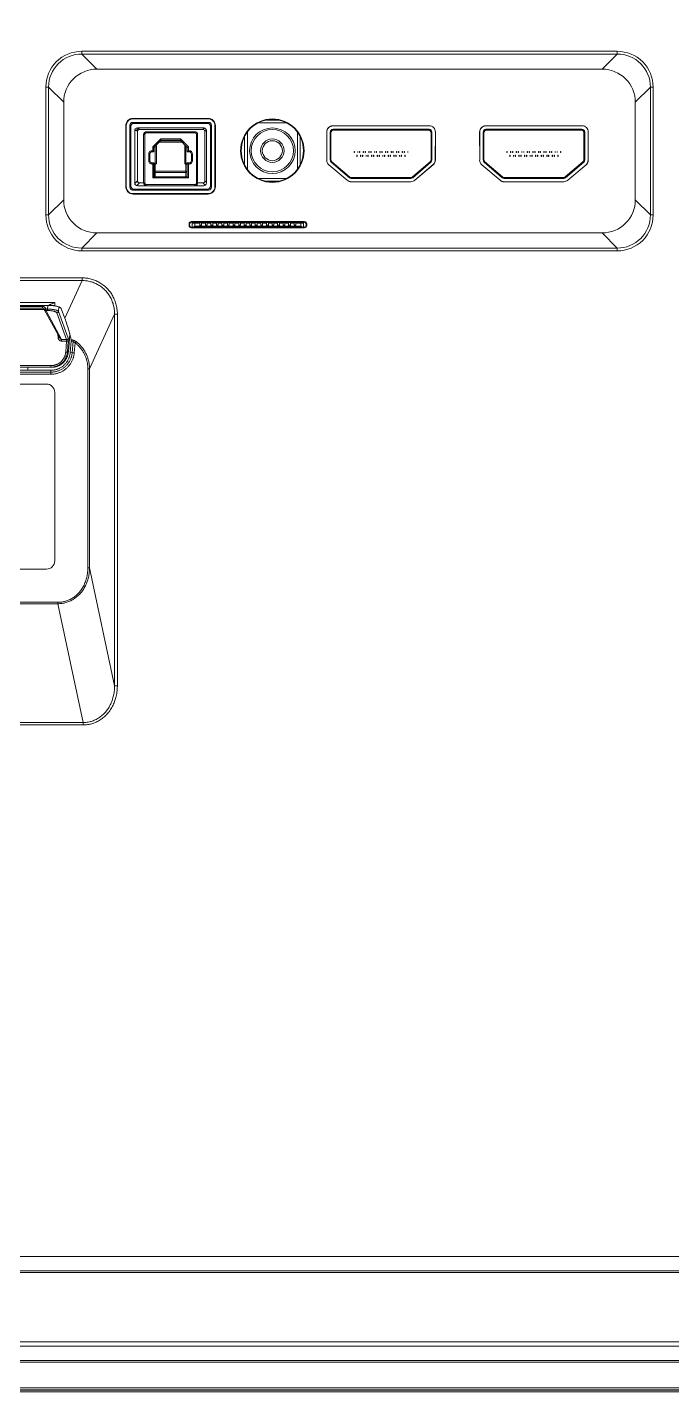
# Model space of a CAD drawing. Header units: millimetres. Extents: x -71336 to -35435, y -26189 to 22712.
# Drawn here: x -68522.2 to -68406.3, y -17574.6 to -17329.2 of the extents above; entities that cross this region are included whole.
import ezdxf

# ---------------------------------------------------------------- set-up
doc = ezdxf.new("R2010")
doc.units = ezdxf.units.MM
doc.layers.add('SC - Equipment', color=7, linetype='Continuous', lineweight=13)

# ---------------------------------------------------------------- blocks, each defined once
blk = doc.blocks.new('SONY FW-49XE8001 - BACK')
at = {"layer": 'SC - Equipment', "color": 251, "true_color": 0x636466, "transparency": 33554495}
for points in [[(347.06, 233.37), (344.34, 236.1), (343.85, 236.1), (343.85, 213.1), (344.34, 213.1), (344.34, 236.1, -0.417005), (350.3, 242.05), (353.02, 239.33)], [(443.92, 239.33), (446.64, 242.05), (350.3, 242.05), (350.3, 242.55), (446.64, 242.55), (446.64, 242.05, -0.417023), (452.6, 236.1), (452.6, 213.1, -0.417023), (446.64, 207.15), (446.64, 206.65), (350.3, 206.65), (350.3, 207.15), (446.64, 207.15), (443.92, 209.87)], [(361.82, 218.37), (360.34, 218.37, -0.41413), (359.84, 218.87), (359.84, 228.27, -0.41416), (360.34, 228.77), (372.24, 228.77, -0.414154), (372.74, 228.27), (372.74, 218.87, -0.414124), (372.24, 218.37), (370.77, 218.37)], [(360.19, 228.27), (360.19, 228.28), (360.21, 228.33), (360.22, 228.37), (360.24, 228.42), (360.26, 228.46), (360.28, 228.51), (360.31, 228.55), (360.34, 228.59), (360.37, 228.62), (360.4, 228.65), (360.43, 228.68, -0.14101), (360.75, 228.77)], [(395.47, 229.15), (412.79, 229.12), (395.5, 229.12, 0.414414), (394.37, 228.05), (394.4, 222.99), (394.4, 228.02, -0.414372), (395.47, 229.15)], [(422.97, 229.15), (440.29, 229.12), (423, 229.12, 0.414594), (421.87, 228.05), (421.9, 222.99), (421.9, 228.02, -0.414556), (422.97, 229.15)], [(364.59, 226.57), (364.51, 226.77), (363.09, 225.36), (363.29, 225.27), (363.29, 224.47), (362.94, 224.47, 0.414168), (362.54, 224.07), (362.54, 222.87, 0.414168), (362.94, 222.47), (363.29, 222.47), (363.29, 219.97), (369.29, 219.97), (369.49, 219.77), (363.09, 219.77), (363.09, 222.27), (362.94, 222.27, -0.414273), (362.35, 222.87), (362.35, 224.07, -0.414273), (362.94, 224.67), (363.09, 224.67), (363.09, 225.36)], [(368.08, 226.77), (369.49, 225.36), (369.29, 225.27), (369.29, 224.47), (369.64, 224.47, -0.414161), (370.05, 224.07), (370.05, 222.87, -0.414161), (369.64, 222.47), (369.29, 222.47), (369.24, 219.97), (369.24, 222.27), (369.04, 222.19), (369.04, 219.97)], [(369.49, 225.36), (369.49, 224.67), (369.64, 224.67, -0.414262), (370.24, 224.07), (370.24, 222.87, -0.414262), (369.64, 222.27), (369.49, 222.27), (369.49, 219.77)], [(361.44, 218.87, 0.414275), (361.94, 218.37), (370.64, 218.37, 0.414288), (371.14, 218.87)], [(353.02, 209.87), (350.3, 207.15, -0.41704), (344.34, 213.1), (347.06, 215.82)], [(370.11, 211.82, 0.414346), (369.71, 211.42), (369.71, 211.32, 0.414422), (370.11, 210.92), (390.22, 210.92), (390.22, 211.82)], [(390.28, 210.92, 0.414418), (390.67, 211.32), (390.67, 211.42, 0.414342), (390.28, 211.82), (370.17, 211.82), (370.17, 210.92)], [(180.49, 190.89), (183.28, 195.98), (183.28, 195.99), (183.3, 196.03), (183.31, 196.03, 0.092477), (183.35, 196.14), (183.37, 196.19), (183.42, 196.27), (183.5, 196.33), (183.59, 196.37), (183.66, 196.37), (343.23, 196.37), (343.24, 196.37), (343.29, 196.37), (343.38, 196.34), (343.46, 196.28), (343.51, 196.2), (343.54, 196.14, 0.092477), (343.58, 196.03), (343.59, 196.03), (343.61, 195.99), (343.61, 195.98), (346.4, 190.89)], [(345.45, 197.35), (345.35, 197.31), (345.24, 197.27), (345.13, 197.22), (345.08, 197.2), (344.97, 197.15), (344.92, 197.13), (344.81, 197.09), (344.77, 197.07), (344.66, 197.02), (344.61, 196.99), (344.56, 196.97), (344.53, 196.94), (344.5, 196.93), (344.47, 196.91), (344.46, 196.9), (344.45, 196.89), (344.44, 196.88), (344.44, 196.87), (344.44, 196.87), (344.44, 196.86), (344.44, 196.85), (344.45, 196.85), (344.46, 196.85), (344.47, 196.85), (344.48, 196.84, -0.004674), (344.64, 196.84), (344.69, 196.83), (344.77, 196.83), (344.85, 196.82), (344.88, 196.82), (344.96, 196.82), (345.04, 196.81), (345.12, 196.8), (345.2, 196.79), (345.28, 196.78), (345.36, 196.77), (345.44, 196.76)], [(343.88, 195.84, 0.02366), (343.83, 195.91, -0.174116), (343.64, 195.97, -0.077065), (343.61, 195.98), (343.63, 195.96), (343.65, 195.94), (343.67, 195.92), (343.69, 195.9), (343.72, 195.88), (343.75, 195.86), (343.78, 195.85), (343.79, 195.85), (343.82, 195.84), (343.85, 195.84), (343.88, 195.84), (346.69, 190.7, -0.256641), (346.4, 190.89)], [(347.88, 190.43), (347.88, 190.45), (347.89, 190.5), (347.89, 190.55), (347.89, 190.61), (347.89, 190.66), (347.89, 190.71), (347.9, 190.77), (347.9, 190.77), (347.9, 190.82), (347.89, 190.87), (347.89, 190.9), (347.88, 190.93), (347.88, 190.96), (346.1, 195.77, -0.368666), (345.8, 195.51)], [(347.88, 190.96, -0.3691), (347.58, 190.7), (347.59, 190.68), (347.59, 190.67), (347.6, 190.65), (347.6, 190.62), (347.6, 190.6), (347.6, 190.57), (347.6, 190.55), (347.6, 190.52), (347.59, 190.49), (347.59, 190.47), (347.59, 190.44), (347.59, 190.43), (347.61, 190.43), (347.64, 190.43), (347.67, 190.43), (347.7, 190.43), (347.72, 190.43), (347.75, 190.42), (347.78, 190.42), (347.79, 190.42), (347.82, 190.43), (347.85, 190.43), (347.86, 190.43), (347.87, 190.43), (347.88, 190.43), (347.73, 188.46), (347.9, 188.46)], [(348.41, 190.66, -0.011764), (348.67, 190.62), (348.69, 190.6), (348.71, 190.58), (348.72, 190.55), (348.74, 190.53), (348.75, 190.5), (348.75, 190.47), (348.76, 190.44), (348.76, 190.43), (348.76, 190.4), (348.76, 190.37), (348.76, 190.35), (348.58, 188.32), (348.23, 188.35)], [(348.41, 190.4, -0.01612), (348.76, 190.35, -0.141692), (349.11, 190.09), (349.23, 190), (349.34, 189.9), (349.46, 189.81), (349.57, 189.71), (349.68, 189.6), (349.79, 189.49), (349.89, 189.38), (349.99, 189.27), (350.09, 189.15), (350.19, 189.03), (350.25, 188.95), (350.34, 188.83), (350.43, 188.7), (350.51, 188.57), (350.59, 188.44), (350.67, 188.31), (350.74, 188.18), (350.81, 188.04), (350.88, 187.9), (350.94, 187.76), (351, 187.62), (351.05, 187.48), (351.1, 187.33), (351.15, 187.18), (351.19, 187.03), (351.23, 186.88), (351.27, 186.73), (351.3, 186.57), (351.33, 186.42), (351.35, 186.26), (351.37, 186.1), (351.39, 185.95), (351.39, 185.91), (351.4, 185.75), (351.41, 185.6), (351.41, 185.44)], [(348.58, 188.32), (348.56, 188.19), (348.55, 188.07), (348.53, 187.94), (348.5, 187.82), (348.47, 187.7), (348.44, 187.58), (348.43, 187.54), (348.39, 187.42), (348.34, 187.3), (348.3, 187.18), (348.25, 187.07), (348.2, 186.96), (348.14, 186.84), (348.08, 186.73), (348.01, 186.63), (347.94, 186.52), (347.87, 186.42), (347.8, 186.32), (347.77, 186.29), (347.69, 186.19), (347.61, 186.09), (347.52, 186), (347.44, 185.91), (347.34, 185.83), (347.25, 185.74), (347.15, 185.66), (347.05, 185.59), (346.95, 185.51), (346.85, 185.44), (346.74, 185.38), (346.71, 185.36), (346.6, 185.3), (346.49, 185.24), (346.37, 185.18), (346.26, 185.13), (346.14, 185.08), (346.02, 185.04), (345.91, 185), (345.78, 184.97), (345.66, 184.93), (345.54, 184.91), (345.5, 184.9), (345.38, 184.88), (345.25, 184.86), (345.13, 184.84), (345, 184.83), (344.88, 184.83), (344.75, 184.83, -0.000199), (344.75, 184.46)], [(322.24, 3.94, 0.153411), (329.15, 1.76), (461.18, 1.76, 0.153407)], [(461.18, 1.44), (461.15, 1.76), (461.14, 1.79), (329.19, 1.79), (329.19, 2.12), (461.14, 2.12), (461.14, 1.79, 0.154431), (468.09, 3.94), (468.08, 3.98), (476.08, 9.61)]]:
    blk.add_lwpolyline(points, format="xyb", dxfattribs=at)
for points in [[(449.88, 233.37, 0.41601), (443.92, 239.33), (353.02, 239.33, 0.41601), (347.06, 233.37), (347.06, 215.82, 0.41601), (353.02, 209.87), (443.92, 209.87, 0.41601), (449.88, 215.82)], [(359.54, 230.48, 0.414591), (358.24, 229.18), (358.24, 218.17, 0.414581), (359.54, 216.87), (373.05, 216.87, 0.414576), (374.35, 218.17), (374.35, 229.18, 0.414586), (373.05, 230.48)], [(374.27, 229.18, 0.414501), (373.05, 230.4), (359.54, 230.4, 0.414509), (358.32, 229.18), (358.32, 218.17, 0.414507), (359.54, 216.95), (373.05, 216.95, 0.4145), (374.27, 218.17)], [(359.46, 229.76, 0.41444), (358.96, 229.26), (358.96, 218.09, 0.414339), (359.46, 217.59), (373.13, 217.59, 0.414317), (373.63, 218.09), (373.63, 229.26, 0.414417), (373.13, 229.76)], [(373.44, 229.07, 0.414544), (372.95, 229.57), (359.64, 229.57, 0.414554), (359.14, 229.07), (359.14, 218.27, 0.414428), (359.64, 217.77), (372.95, 217.77, 0.414418), (373.44, 218.27)], [(371.14, 227.57), (371.14, 218.87), (372.09, 218.87), (372.1, 218.87), (372.14, 218.88), (372.17, 218.88), (372.21, 218.89), (372.24, 218.9), (372.27, 218.92), (372.3, 218.93), (372.33, 218.95), (372.35, 218.97), (372.37, 218.99), (372.39, 219.02), (372.4, 219.04), (372.42, 219.07), (372.43, 219.11), (372.44, 219.14), (372.44, 219.18), (372.44, 219.22), (372.44, 219.23), (372.44, 228.12), (372.44, 228.13), (372.44, 228.17), (372.44, 228.2), (372.43, 228.24), (372.42, 228.27), (372.4, 228.3), (372.39, 228.33), (372.37, 228.36), (372.35, 228.38), (372.33, 228.4), (372.3, 228.42), (372.27, 228.43), (372.24, 228.45), (372.21, 228.46), (372.17, 228.47), (372.14, 228.47), (372.1, 228.47), (372.09, 228.47), (360.7, 228.47), (360.69, 228.47), (360.65, 228.47), (360.62, 228.47), (360.58, 228.46), (360.55, 228.45), (360.51, 228.43), (360.49, 228.42), (360.46, 228.4), (360.44, 228.38), (360.42, 228.36), (360.4, 228.33), (360.39, 228.3), (360.37, 228.27), (360.36, 228.24), (360.35, 228.2), (360.35, 228.17), (360.34, 228.13), (360.34, 228.12), (360.34, 219.23), (360.34, 219.22), (360.35, 219.18), (360.35, 219.14), (360.36, 219.11), (360.37, 219.07), (360.39, 219.04), (360.4, 219.02), (360.42, 218.99), (360.44, 218.97), (360.46, 218.95), (360.49, 218.93), (360.51, 218.92), (360.55, 218.9), (360.58, 218.89), (360.62, 218.88), (360.65, 218.88), (360.69, 218.87), (360.7, 218.87), (361.44, 218.87), (361.44, 227.57, -0.414313), (361.94, 228.07), (370.64, 228.07, -0.414326)], [(395.18, 222.62, -0.208888), (395.01, 223), (395.01, 228.02, -0.414536), (395.51, 228.51), (412.78, 228.51, -0.414766), (413.28, 228.02), (413.28, 223, -0.208559), (413.11, 222.62), (409.84, 219.81, -0.174442), (409.51, 219.69), (398.78, 219.69, -0.174287), (398.45, 219.81)], [(398.5, 219.95, 0.173894), (398.83, 219.83), (409.46, 219.83, 0.174282), (409.79, 219.95), (412.97, 222.68, 0.20855), (413.14, 223.06), (413.14, 227.88, 0.414268), (412.65, 228.38), (395.64, 228.38, 0.414489), (395.14, 227.88), (395.14, 223.06, 0.209464), (395.32, 222.68)], [(413.92, 228.05, 0.414597), (412.82, 229.15, -0.414546)], [(422.68, 222.62, -0.208888), (422.51, 223), (422.51, 228.02, -0.41451), (423.01, 228.51), (440.28, 228.51, -0.415561), (440.78, 228.02), (440.78, 223, -0.209477), (440.61, 222.62), (437.34, 219.81, -0.174331), (437.01, 219.69), (426.28, 219.69, -0.174034), (425.95, 219.81)], [(426, 219.95, 0.17366), (426.33, 219.83), (436.96, 219.83, 0.173431), (437.29, 219.95), (440.47, 222.68, 0.20855), (440.64, 223.06), (440.64, 227.88, 0.414275), (440.15, 228.38), (423.14, 228.38, 0.414736), (422.64, 227.88), (422.64, 223.06, 0.208513), (422.82, 222.68)], [(441.42, 228.05, 0.414586), (440.32, 229.15, -0.414558)], [(413.53, 222.15), (410.23, 219.35), (413.5, 222.16, 0.219209), (413.88, 222.99), (413.92, 228.05), (413.92, 222.98, -0.219122)], [(441.03, 222.15), (437.73, 219.35), (441.03, 222.15, 0.21888), (441.38, 222.99), (441.42, 228.05), (441.42, 222.98, -0.218809)], [(394.37, 222.98, 0.218996), (394.76, 222.15, -0.218922)], [(398.06, 219.35), (394.76, 222.15), (398.06, 219.35, 0.17359), (398.77, 219.06), (409.51, 219.09), (398.78, 219.09, -0.173733)], [(421.87, 222.98, 0.219152), (422.26, 222.15, -0.219079)], [(425.56, 219.35), (422.26, 222.15), (425.56, 219.35, 0.173371), (426.27, 219.06), (437.01, 219.09), (426.28, 219.09, -0.173722)], [(409.51, 219.09, 0.173426), (410.23, 219.35, -0.173362)], [(437.01, 219.09, 0.173375), (437.73, 219.35, -0.173345)], [(369.61, 211.21, 0.414282), (370.01, 210.81), (390.38, 210.81, 0.4143), (390.78, 211.21), (390.78, 211.52, 0.414557), (390.38, 211.92), (370.01, 211.92, 0.414539), (369.61, 211.52)], [(181.54, 182.3), (181.54, 150.9, 0.414227), (183.05, 149.4), (343.94, 149.4, 0.414201), (345.44, 150.9), (345.44, 181.2, 0.414201), (343.94, 182.7), (181.94, 182.7, 0.414207)]]:
    blk.add_lwpolyline(points, format="xyb", close=True, dxfattribs=at)
for points in [[(449.88, 233.37), (452.6, 236.1), (453.09, 236.1), (453.09, 213.1), (452.6, 213.1), (449.88, 215.82)], [(358.32, 229.18), (358.24, 229.18)], [(359.14, 229.07), (358.96, 229.26)], [(359.46, 229.76), (359.64, 229.57)], [(359.54, 230.4), (359.54, 230.48)], [(359.84, 228.27), (360.19, 228.27), (360.34, 228.12)], [(360.7, 228.47), (360.47, 228.71)], [(372.37, 228.76), (372.09, 228.47)], [(372.73, 228.4), (372.44, 228.12)], [(372.95, 229.57), (373.13, 229.76)], [(373.05, 230.4), (373.05, 230.48)], [(373.63, 229.26), (373.44, 229.07)], [(374.27, 229.18), (374.35, 229.18)], [(387.09, 229.67), (382.1, 229.67)], [(385.61, 230.17), (383.58, 230.17)], [(395.5, 229.12), (395.47, 229.15)], [(395.51, 228.51), (395.64, 228.38)], [(412.65, 228.38), (412.78, 228.51)], [(412.79, 229.12), (412.82, 229.15)], [(423, 229.12), (422.97, 229.15)], [(423.01, 228.51), (423.14, 228.38)], [(440.15, 228.38), (440.28, 228.51)], [(440.29, 229.12), (440.32, 229.15)], [(361.46, 227.7), (361.65, 227.52)], [(361.82, 228.06), (362, 227.87)], [(363.29, 225.27), (364.59, 226.57), (367.99, 226.57), (368.08, 226.77), (364.51, 226.77)], [(368.34, 226.22), (364.24, 226.22)], [(368.14, 226.42), (364.45, 226.42)], [(367.99, 226.57), (369.29, 225.27)], [(370.77, 228.06), (370.59, 227.87)], [(371.13, 227.7), (370.94, 227.52)], [(379.59, 227.16), (379.59, 222.19)], [(380.1, 227.98), (380.1, 221.37)], [(389.09, 221.37), (389.09, 227.98)], [(389.59, 222.19), (389.59, 227.16)], [(394.4, 228.02), (394.37, 228.05)], [(395.14, 227.88), (395.01, 228.02)], [(413.28, 228.02), (413.14, 227.88)], [(413.88, 228.02), (413.92, 228.05)], [(421.9, 228.02), (421.87, 228.05)], [(422.64, 227.88), (422.51, 228.02)], [(440.78, 228.02), (440.64, 227.88)], [(441.38, 228.02), (441.42, 228.05)], [(362.35, 224.07), (362.54, 224.07)], [(362.94, 224.67), (362.94, 224.47)], [(363.29, 224.47), (363.09, 224.67)], [(363.54, 225.52), (363.54, 222.47), (363.75, 222.39), (363.75, 225.72)], [(369.04, 225.52), (369.04, 222.47), (368.84, 222.39), (368.84, 225.72)], [(369.29, 224.47), (369.49, 224.67)], [(369.64, 224.67), (369.64, 224.47)], [(370.24, 224.07), (370.05, 224.07)], [(362.35, 222.87), (362.54, 222.87)], [(362.94, 222.27), (362.94, 222.47)], [(363.29, 222.47), (363.09, 222.27)], [(363.54, 222.47), (363.34, 222.27)], [(363.34, 219.97), (363.34, 222.27), (363.54, 222.19), (363.54, 219.97)], [(369.24, 220.89), (369.04, 220.97), (363.54, 220.97), (363.34, 220.89)], [(363.75, 222.39), (363.54, 222.19)], [(369.04, 222.19), (368.84, 222.39)], [(369.24, 222.27), (369.04, 222.47)], [(369.49, 222.27), (369.29, 222.47)], [(369.64, 222.27), (369.64, 222.47)], [(370.24, 222.87), (370.05, 222.87)], [(394.4, 222.99), (394.37, 222.98)], [(394.79, 222.16), (394.76, 222.15)], [(395.01, 223), (395.14, 223.06)], [(395.32, 222.68), (395.18, 222.62)], [(413.11, 222.62), (412.97, 222.68)], [(413.14, 223.06), (413.28, 223)], [(413.5, 222.16), (413.53, 222.15)], [(413.88, 222.99), (413.92, 222.98)], [(421.9, 222.99), (421.87, 222.98)], [(422.29, 222.16), (422.26, 222.15)], [(422.51, 223), (422.64, 223.06)], [(422.82, 222.68), (422.68, 222.62)], [(440.61, 222.62), (440.47, 222.68)], [(440.64, 223.06), (440.78, 223)], [(441, 222.16), (441.03, 222.15)], [(441.38, 222.99), (441.42, 222.98)], [(359.86, 218.74), (360.34, 219.23)], [(360.22, 218.39), (360.7, 218.87)], [(361.46, 218.74), (361.65, 218.93)], [(361.82, 218.39), (362, 218.57)], [(363.29, 219.97), (363.09, 219.77)], [(369.24, 220.69), (369.04, 220.77), (363.54, 220.77), (363.34, 220.69)], [(370.59, 218.57), (370.77, 218.39)], [(370.94, 218.93), (371.13, 218.74)], [(372.09, 218.87), (372.51, 218.45)], [(372.44, 219.23), (372.74, 218.93)], [(382.1, 219.67), (387.09, 219.67)], [(383.58, 219.17), (385.61, 219.17)], [(398.06, 219.35), (398.05, 219.32)], [(398.45, 219.81), (398.5, 219.95)], [(398.78, 219.09), (398.77, 219.06)], [(398.83, 219.83), (398.78, 219.69)], [(409.51, 219.69), (409.46, 219.83)], [(409.51, 219.09), (409.52, 219.06)], [(409.79, 219.95), (409.84, 219.81)], [(410.23, 219.35), (410.24, 219.32)], [(425.56, 219.35), (425.55, 219.32)], [(425.95, 219.81), (426, 219.95)], [(426.28, 219.09), (426.27, 219.06)], [(426.33, 219.83), (426.28, 219.69)], [(437.01, 219.69), (436.96, 219.83)], [(437.01, 219.09), (437.02, 219.06)], [(437.29, 219.95), (437.34, 219.81)], [(437.73, 219.35), (437.74, 219.32)], [(358.32, 218.17), (358.24, 218.17)], [(358.96, 218.09), (359.14, 218.27)], [(359.64, 217.77), (359.46, 217.59)], [(359.54, 216.95), (359.54, 216.87)], [(373.13, 217.59), (372.95, 217.77)], [(373.05, 216.95), (373.05, 216.87)], [(373.44, 218.27), (373.63, 218.09)], [(374.27, 218.17), (374.35, 218.17)], [(369.61, 211.52), (369.71, 211.42)], [(369.61, 211.21), (369.71, 211.32)], [(370.01, 211.92), (370.11, 211.82)], [(371.49, 211.82), (371.49, 211.61), (370.42, 211.61), (370.4, 211.61), (370.38, 211.62), (370.36, 211.63), (370.34, 211.64), (370.32, 211.65), (370.31, 211.67), (370.29, 211.69), (370.28, 211.7), (370.26, 211.73), (370.26, 211.74), (370.24, 211.76), (370.23, 211.79), (370.22, 211.82)], [(370.67, 211.11), (370.4, 210.92)], [(370.67, 211.61), (370.67, 211.11), (389.72, 211.11), (389.99, 210.92)], [(371.52, 211.11), (371.52, 211.82)], [(371.87, 211.76), (371.52, 211.76)], [(371.87, 211.25), (371.52, 211.25)], [(371.87, 211.11), (371.87, 211.82)], [(372.49, 211.82), (372.49, 211.61), (371.89, 211.61), (371.89, 211.82)], [(372.85, 211.82), (372.85, 211.25), (372.54, 211.25), (372.54, 211.82)], [(372.85, 211.76), (372.54, 211.76)], [(373.49, 211.82), (373.49, 211.61), (372.89, 211.61), (372.89, 211.82)], [(373.52, 211.11), (373.52, 211.82)], [(373.87, 211.76), (373.52, 211.76)], [(373.87, 211.25), (373.52, 211.25)], [(373.87, 211.11), (373.87, 211.82)], [(374.49, 211.82), (374.49, 211.61), (373.89, 211.61), (373.89, 211.82)], [(374.84, 211.82), (374.84, 211.25), (374.54, 211.25), (374.54, 211.82)], [(374.84, 211.76), (374.54, 211.76)], [(375.49, 211.82), (375.49, 211.61), (374.89, 211.61), (374.89, 211.82)], [(375.52, 211.11), (375.52, 211.82)], [(375.87, 211.76), (375.52, 211.76)], [(375.87, 211.25), (375.52, 211.25)], [(375.87, 211.11), (375.87, 211.82)], [(376.49, 211.82), (376.49, 211.61), (375.89, 211.61), (375.89, 211.82)], [(376.84, 211.82), (376.84, 211.25), (376.54, 211.25), (376.54, 211.82)], [(376.84, 211.76), (376.54, 211.76)], [(377.49, 211.82), (377.49, 211.61), (376.89, 211.61), (376.89, 211.82)], [(377.52, 211.11), (377.52, 211.82)], [(377.87, 211.76), (377.52, 211.76)], [(377.87, 211.25), (377.52, 211.25)], [(377.87, 211.11), (377.87, 211.82)], [(378.49, 211.82), (378.49, 211.61), (377.89, 211.61), (377.89, 211.82)], [(378.84, 211.82), (378.84, 211.25), (378.54, 211.25), (378.54, 211.82)], [(378.84, 211.76), (378.54, 211.76)], [(379.49, 211.82), (379.49, 211.61), (378.89, 211.61), (378.89, 211.82)], [(379.52, 211.11), (379.52, 211.82)], [(379.87, 211.76), (379.52, 211.76)], [(379.87, 211.25), (379.52, 211.25)], [(379.87, 211.11), (379.87, 211.82)], [(380.49, 211.82), (380.49, 211.61), (379.89, 211.61), (379.89, 211.82)], [(380.84, 211.82), (380.84, 211.25), (380.55, 211.25), (380.55, 211.82)], [(380.84, 211.76), (380.55, 211.76)], [(381.5, 211.82), (381.5, 211.61), (380.89, 211.61), (380.89, 211.82)], [(381.52, 211.11), (381.52, 211.82)], [(381.87, 211.76), (381.52, 211.76)], [(381.87, 211.25), (381.52, 211.25)], [(381.87, 211.11), (381.87, 211.82)], [(382.49, 211.82), (382.49, 211.61), (381.89, 211.61), (381.89, 211.82)], [(382.84, 211.82), (382.84, 211.25), (382.54, 211.25), (382.54, 211.82)], [(382.84, 211.76), (382.54, 211.76)], [(383.49, 211.82), (383.49, 211.61), (382.9, 211.61), (382.9, 211.82)], [(383.52, 211.11), (383.52, 211.82)], [(383.87, 211.76), (383.52, 211.76)], [(383.87, 211.25), (383.52, 211.25)], [(383.87, 211.11), (383.87, 211.82)], [(384.49, 211.82), (384.49, 211.61), (383.89, 211.61), (383.89, 211.82)], [(384.84, 211.82), (384.84, 211.25), (384.54, 211.25), (384.54, 211.82)], [(384.84, 211.76), (384.54, 211.76)], [(385.49, 211.82), (385.49, 211.61), (384.89, 211.61), (384.89, 211.82)], [(385.52, 211.11), (385.52, 211.82)], [(385.87, 211.76), (385.52, 211.76)], [(385.87, 211.25), (385.52, 211.25)], [(385.87, 211.11), (385.87, 211.82)], [(386.49, 211.82), (386.49, 211.61), (385.89, 211.61), (385.89, 211.82)], [(386.85, 211.82), (386.85, 211.25), (386.54, 211.25), (386.54, 211.82)], [(386.85, 211.76), (386.54, 211.76)], [(387.49, 211.82), (387.49, 211.61), (386.89, 211.61), (386.89, 211.82)], [(387.52, 211.11), (387.52, 211.82)], [(387.87, 211.76), (387.52, 211.76)], [(387.87, 211.25), (387.52, 211.25)], [(387.87, 211.11), (387.87, 211.82)], [(388.49, 211.82), (388.49, 211.61), (387.89, 211.61), (387.89, 211.82)], [(388.84, 211.82), (388.84, 211.25), (388.54, 211.25), (388.54, 211.82)], [(388.84, 211.76), (388.54, 211.76)], [(390.17, 211.82), (390.17, 211.81), (390.16, 211.78), (390.15, 211.76), (390.13, 211.73), (390.12, 211.71), (390.1, 211.69), (390.08, 211.67), (390.07, 211.65), (390.05, 211.64), (390.03, 211.63), (390.01, 211.62), (389.99, 211.61), (389.97, 211.61), (388.89, 211.61), (388.89, 211.82)], [(389.72, 211.61), (389.72, 211.11)], [(390.38, 211.92), (390.28, 211.82)], [(390.78, 211.52), (390.67, 211.42)], [(390.78, 211.21), (390.67, 211.32)], [(370.01, 210.81), (370.11, 210.92)], [(390.38, 210.81), (390.28, 210.92)], [(350.37, 201.79), (350.37, 201.31), (176.52, 201.31)], [(356.71, 195.27), (356.71, 128.43), (356.21, 128.43), (356.21, 195.27), (356.71, 195.27), (356.71, 195.5), (356.7, 195.72), (356.69, 195.81), (356.67, 196.03), (356.64, 196.25), (356.6, 196.47), (356.56, 196.69), (356.51, 196.91), (356.46, 197.12), (356.39, 197.33), (356.32, 197.54), (356.25, 197.74), (356.16, 197.95), (356.07, 198.14), (355.98, 198.34), (355.91, 198.47), (355.8, 198.66), (355.69, 198.85), (355.57, 199.03), (355.45, 199.2), (355.32, 199.38), (355.18, 199.54), (355.04, 199.71), (354.89, 199.86), (354.74, 200.01), (354.59, 200.16), (354.43, 200.3), (354.29, 200.42), (354.12, 200.55), (353.94, 200.68), (353.76, 200.79), (353.58, 200.91), (353.4, 201.01), (353.21, 201.11), (353.02, 201.2), (352.83, 201.29), (352.63, 201.37), (352.43, 201.44), (352.23, 201.51), (352.03, 201.57), (351.82, 201.62), (351.61, 201.67), (351.4, 201.71), (351.22, 201.73), (351.01, 201.76), (350.79, 201.78), (350.58, 201.79), (350.37, 201.79), (176.52, 201.79)], [(347.26, 194.54), (350.37, 201.31), (350.56, 201.3), (350.76, 201.3), (350.96, 201.28), (351.15, 201.26), (351.33, 201.23), (351.52, 201.19), (351.71, 201.15), (351.91, 201.1), (352.09, 201.05), (352.28, 200.99), (352.46, 200.92), (352.64, 200.85), (352.82, 200.77), (353, 200.68), (353.17, 200.59), (353.34, 200.49), (353.51, 200.39), (353.67, 200.28), (353.83, 200.17), (353.98, 200.04), (354.12, 199.93), (354.27, 199.8), (354.41, 199.66), (354.55, 199.52), (354.69, 199.38), (354.81, 199.23), (354.94, 199.07), (355.06, 198.92), (355.17, 198.75), (355.28, 198.58), (355.38, 198.41), (355.48, 198.24), (355.57, 198.06), (355.64, 197.93), (355.72, 197.75), (355.79, 197.56), (355.86, 197.37), (355.93, 197.18), (355.98, 196.98), (356.04, 196.79), (356.08, 196.58), (356.12, 196.38), (356.15, 196.18), (356.18, 195.97), (356.2, 195.77), (356.2, 195.69), (356.21, 195.48), (356.21, 195.27), (351.71, 185.44), (351.71, 185.61), (351.7, 185.77), (351.69, 185.93), (351.68, 185.97), (351.67, 186.14), (351.65, 186.3), (351.62, 186.47), (351.59, 186.63), (351.56, 186.79), (351.52, 186.95), (351.48, 187.11), (351.43, 187.27), (351.38, 187.42), (351.33, 187.58), (351.27, 187.73), (351.21, 187.88), (351.14, 188.03), (351.07, 188.17), (351, 188.31), (350.92, 188.45), (350.84, 188.59), (350.76, 188.73), (350.67, 188.87), (350.58, 189), (350.48, 189.13), (350.42, 189.21), (350.32, 189.34), (350.21, 189.46), (350.11, 189.58), (350, 189.7), (349.88, 189.81), (349.77, 189.92), (349.65, 190.02), (349.53, 190.13), (349.4, 190.23), (349.28, 190.32), (349.11, 190.09), (348.95, 188.28), (348.58, 188.31)], [(182.14, 185.18), (344.75, 185.18), (344.87, 185.18), (344.98, 185.18), (345.1, 185.19), (345.21, 185.21), (345.24, 185.21), (345.35, 185.23), (345.47, 185.25), (345.58, 185.27), (345.69, 185.3), (345.8, 185.33), (345.91, 185.37), (346.02, 185.41), (346.12, 185.45), (346.23, 185.5), (346.33, 185.55), (346.43, 185.6), (346.53, 185.66), (346.56, 185.67), (346.66, 185.73), (346.76, 185.8), (346.85, 185.87), (346.94, 185.93), (347.03, 186.01), (347.11, 186.08), (347.19, 186.16), (347.28, 186.24), (347.35, 186.32), (347.43, 186.41), (347.5, 186.5), (347.52, 186.53), (347.59, 186.62), (347.66, 186.72), (347.72, 186.81), (347.78, 186.91), (347.83, 187.01), (347.89, 187.11), (347.93, 187.21), (347.98, 187.32), (348.02, 187.42), (348.06, 187.53), (348.09, 187.64), (348.13, 187.75), (348.13, 187.78), (348.16, 187.9), (348.18, 188.01), (348.2, 188.12), (348.22, 188.23), (348.23, 188.35), (348.41, 190.4), (348.41, 190.41), (348.41, 190.44), (348.42, 190.46), (348.42, 190.49), (348.42, 190.51), (348.42, 190.53), (348.42, 190.56), (348.42, 190.59), (348.42, 190.61), (348.41, 190.64), (348.41, 190.66), (348.32, 191.01), (348.23, 191.38), (348.14, 191.74), (348.12, 191.81), (348.03, 192.15), (347.93, 192.49), (347.84, 192.81), (347.74, 193.12), (347.65, 193.42), (347.55, 193.71), (347.46, 193.99), (347.36, 194.27), (347.26, 194.54), (346.63, 196.25), (346.62, 196.27), (346.6, 196.3), (346.59, 196.32), (346.56, 196.35), (346.54, 196.38), (346.51, 196.4), (346.47, 196.43), (346.43, 196.45), (346.38, 196.48), (346.33, 196.51), (346.27, 196.54), (346.19, 196.57), (346.11, 196.6), (346.02, 196.63), (345.93, 196.65), (345.83, 196.68), (345.72, 196.71), (345.6, 196.73), (345.48, 196.75), (345.46, 196.75)], [(343.23, 196.37), (343.23, 196.65), (183.66, 196.65), (183.66, 196.37)], [(344.15, 195.91), (344.15, 196.18), (343.83, 196.18), (343.82, 196.22), (343.8, 196.26), (343.78, 196.3), (343.76, 196.34), (343.76, 196.35), (343.74, 196.38), (343.71, 196.42), (343.68, 196.46), (343.65, 196.49), (343.61, 196.52), (343.58, 196.54), (343.54, 196.57), (343.5, 196.59), (343.46, 196.6), (343.42, 196.62), (343.41, 196.62), (343.37, 196.63), (343.32, 196.64), (343.28, 196.65), (343.23, 196.65)], [(344.2, 196.85), (344.15, 196.18), (344.21, 196.18), (344.38, 196.17), (344.54, 196.16), (344.71, 196.15), (344.86, 196.14), (344.96, 196.13), (345.1, 196.11), (345.23, 196.09), (345.36, 196.07), (345.47, 196.05), (345.51, 196.04), (345.6, 196.02), (345.68, 196), (345.76, 195.97), (345.83, 195.95), (345.9, 195.92), (345.93, 195.91), (345.97, 195.89), (346, 195.87), (346.03, 195.85), (346.05, 195.83), (346.07, 195.81), (346.08, 195.79), (346.1, 195.77), (346.16, 196.58)], [(182.14, 186), (344.75, 186), (344.75, 185.72), (344.85, 185.73), (344.95, 185.73), (345.05, 185.74), (345.15, 185.75), (345.16, 185.75), (345.26, 185.77), (345.36, 185.79), (345.46, 185.81), (345.55, 185.83), (345.65, 185.86), (345.75, 185.89), (345.84, 185.93), (345.93, 185.96), (346.02, 186), (346.11, 186.05), (346.2, 186.1), (346.29, 186.15), (346.3, 186.15), (346.39, 186.2), (346.47, 186.26), (346.55, 186.32), (346.63, 186.38), (346.71, 186.44), (346.78, 186.51), (346.85, 186.58), (346.92, 186.65), (346.99, 186.72), (347.06, 186.8), (347.07, 186.81), (347.13, 186.89), (347.19, 186.97), (347.24, 187.05), (347.3, 187.14), (347.35, 187.22), (347.4, 187.31), (347.44, 187.4), (347.48, 187.49), (347.52, 187.58), (347.56, 187.67), (347.59, 187.77), (347.62, 187.86), (347.65, 187.96), (347.65, 187.97), (347.67, 188.07), (347.69, 188.17), (347.71, 188.27), (347.72, 188.36), (347.73, 188.46), (347.72, 188.46), (347.71, 188.46), (347.7, 188.46), (347.67, 188.45), (347.64, 188.45), (347.63, 188.45), (347.6, 188.45), (347.57, 188.45), (347.54, 188.46), (347.51, 188.46), (347.48, 188.46), (347.45, 188.46), (347.43, 188.46), (347.59, 190.43), (346.69, 190.43), (346.69, 190.7), (347.58, 190.7), (345.8, 195.51), (345.79, 195.53), (345.78, 195.55), (345.76, 195.57), (345.74, 195.59), (345.71, 195.61), (345.68, 195.64), (345.64, 195.66), (345.64, 195.66), (345.59, 195.69), (345.53, 195.71), (345.47, 195.74), (345.41, 195.76), (345.34, 195.78), (345.28, 195.79), (345.18, 195.82), (345.07, 195.84), (344.96, 195.86), (344.84, 195.87), (344.72, 195.89), (344.6, 195.9), (344.46, 195.91), (344.32, 195.91), (344.18, 195.91), (344.15, 195.91), (343.83, 195.91), (343.83, 196.18), (343.82, 196.17), (343.79, 196.17), (343.76, 196.16), (343.73, 196.16), (343.71, 196.15), (343.68, 196.15), (343.65, 196.14), (343.62, 196.14), (343.59, 196.13), (343.57, 196.13), (343.55, 196.13), (343.55, 196.13), (343.54, 196.13), (343.54, 196.13), (343.54, 196.13), (343.54, 196.13), (343.54, 196.13), (343.54, 196.13), (343.54, 196.13), (343.54, 196.13), (343.54, 196.13), (343.55, 196.1), (252.19, 196.1)], [(343.58, 196.03), (343.58, 196.03)], [(348.15, 191.68), (347.9, 188.46), (347.89, 188.36), (347.88, 188.27), (347.86, 188.17), (347.84, 188.07), (347.82, 187.97), (347.81, 187.96), (347.79, 187.86), (347.76, 187.76), (347.73, 187.67), (347.69, 187.58), (347.65, 187.49), (347.61, 187.4), (347.56, 187.31), (347.52, 187.22), (347.47, 187.14), (347.41, 187.05), (347.36, 186.97), (347.3, 186.89), (347.23, 186.81), (347.22, 186.8), (347.16, 186.72), (347.09, 186.65), (347.02, 186.58), (346.95, 186.51), (346.87, 186.44), (346.8, 186.38), (346.72, 186.32), (346.64, 186.26), (346.55, 186.2), (346.47, 186.15), (346.46, 186.14), (346.37, 186.1), (346.28, 186.05), (346.19, 186), (346.1, 185.96), (346.01, 185.93), (345.91, 185.89), (345.82, 185.86), (345.72, 185.83), (345.62, 185.81), (345.52, 185.79), (345.43, 185.77), (345.32, 185.75), (345.32, 185.75), (345.22, 185.74), (345.12, 185.73), (345.02, 185.73), (344.92, 185.72), (181.97, 185.72)], [(345.99, 191.63), (346.05, 191.04), (346.06, 190.99), (346.07, 190.94), (346.08, 190.9), (346.08, 190.89), (346.1, 190.85), (346.12, 190.8), (346.14, 190.76), (346.16, 190.72), (346.19, 190.68), (346.22, 190.65), (346.25, 190.61), (346.29, 190.58), (346.33, 190.55), (346.36, 190.53), (346.38, 190.52), (346.43, 190.49), (346.47, 190.48), (346.51, 190.46), (346.56, 190.45), (346.6, 190.44), (346.64, 190.43), (346.69, 190.43)], [(346.31, 191.05), (346.29, 191.05), (346.26, 191.05), (346.26, 191.05), (346.23, 191.05), (346.21, 191.05), (346.18, 191.05), (346.16, 191.04), (346.13, 191.04), (346.1, 191.04), (346.08, 191.04), (346.05, 191.04)], [(348.95, 188.28), (348.94, 188.15), (348.92, 188.01), (348.9, 187.88), (348.87, 187.74), (348.84, 187.61), (348.8, 187.47), (348.79, 187.43), (348.74, 187.3), (348.7, 187.17), (348.65, 187.04), (348.59, 186.91), (348.53, 186.79), (348.47, 186.67), (348.4, 186.55), (348.33, 186.43), (348.26, 186.31), (348.18, 186.2), (348.1, 186.09), (348.07, 186.05), (347.98, 185.94), (347.89, 185.84), (347.8, 185.74), (347.7, 185.64), (347.6, 185.55), (347.5, 185.46), (347.39, 185.37), (347.28, 185.29), (347.17, 185.21), (347.06, 185.13), (346.94, 185.06), (346.9, 185.03), (346.78, 184.97), (346.66, 184.9), (346.53, 184.84), (346.41, 184.79), (346.28, 184.74), (346.15, 184.69), (346.02, 184.65), (345.89, 184.61), (345.75, 184.57), (345.62, 184.54), (345.57, 184.53), (345.44, 184.51), (345.3, 184.49), (345.16, 184.48), (345.03, 184.47), (344.89, 184.46), (344.75, 184.46), (182.14, 184.46)], [(344.75, 186), (344.85, 186), (344.94, 186), (345.04, 186.01), (345.13, 186.02), (345.18, 186.03), (345.27, 186.05), (345.37, 186.07), (345.46, 186.09), (345.55, 186.12), (345.64, 186.15), (345.73, 186.18), (345.82, 186.22), (345.91, 186.25), (345.99, 186.3), (346.07, 186.34), (346.16, 186.39), (346.2, 186.42), (346.28, 186.47), (346.36, 186.52), (346.44, 186.58), (346.51, 186.64), (346.58, 186.7), (346.65, 186.77), (346.71, 186.84), (346.78, 186.91), (346.84, 186.98), (346.87, 187.02), (346.93, 187.1), (346.99, 187.18), (347.04, 187.26), (347.09, 187.34), (347.13, 187.42), (347.17, 187.5), (347.21, 187.59), (347.25, 187.67), (347.28, 187.76), (347.31, 187.85), (347.34, 187.94), (347.37, 188.04), (347.38, 188.09), (347.4, 188.18), (347.41, 188.28), (347.43, 188.37), (347.43, 188.46)], [(344.75, 185.18), (344.75, 184.83), (182.14, 184.83), (182.14, 185.18)], [(340.6, 185.71), (340.58, 185.18)], [(478.69, 9.65), (-479, 9.65)], [(356.71, 128.43), (356.71, 128.29), (356.7, 128.04), (356.69, 127.79), (356.66, 127.54), (356.63, 127.29), (356.6, 127.05), (356.55, 126.8), (356.5, 126.56), (356.44, 126.33), (356.38, 126.1), (356.31, 125.87), (356.28, 125.8), (356.2, 125.57), (356.12, 125.35), (356.02, 125.14), (355.93, 124.92), (355.82, 124.72), (355.71, 124.52), (355.59, 124.32), (355.47, 124.13), (355.35, 123.94), (355.21, 123.76), (355.08, 123.59), (355.05, 123.55), (354.9, 123.38), (354.75, 123.22), (354.6, 123.07), (354.44, 122.92), (354.28, 122.77), (354.12, 122.64), (353.95, 122.51), (353.78, 122.39), (353.61, 122.27), (353.43, 122.16), (353.25, 122.06), (353.07, 121.97), (352.89, 121.88), (352.7, 121.8), (352.51, 121.72), (352.31, 121.66), (352.11, 121.6), (351.91, 121.54), (351.78, 121.51), (351.57, 121.47), (351.37, 121.44), (351.17, 121.41), (350.96, 121.39), (350.76, 121.38), (350.56, 121.38), (273.39, 121.38)], [(273.39, 143.43), (346.02, 143.43), (346.19, 143.43), (346.37, 143.44), (346.55, 143.46), (346.73, 143.48), (346.91, 143.51), (347.08, 143.55), (347.2, 143.58), (347.38, 143.62), (347.55, 143.68), (347.72, 143.74), (347.89, 143.8), (348.06, 143.87), (348.22, 143.95), (348.38, 144.03), (348.53, 144.12), (348.69, 144.22), (348.84, 144.32), (348.99, 144.42), (349.14, 144.54), (349.28, 144.66), (349.42, 144.78), (349.56, 144.91), (349.7, 145.05), (349.82, 145.19), (349.95, 145.34), (349.98, 145.37), (350.1, 145.52), (350.21, 145.68), (350.33, 145.84), (350.43, 146.01), (350.53, 146.18), (350.63, 146.36), (350.72, 146.54), (350.81, 146.73), (350.89, 146.92), (350.97, 147.11), (351.04, 147.31), (351.06, 147.37), (351.12, 147.57), (351.18, 147.77), (351.23, 147.98), (351.27, 148.19), (351.31, 148.4), (351.34, 148.62), (351.37, 148.84), (351.39, 149.05), (351.4, 149.27), (351.41, 149.49), (351.41, 149.61)], [(346.02, 143.43), (346.02, 143.17), (273.39, 143.17)], [(350.56, 121.38), (350.56, 121.81), (273.39, 121.81)], [(478.69, 10.4), (-479, 10.4)], [(329.15, 1.44), (461.18, 1.44)], [(475.54, 9.62), (314.79, 9.62), (314.79, 9.62), (314.74, 9.62), (314.68, 9.62), (314.63, 9.62), (314.57, 9.62), (314.52, 9.62), (314.47, 9.62), (314.45, 9.62), (314.39, 9.62), (314.36, 9.62), (314.33, 9.61), (314.32, 9.61), (314.3, 9.61), (314.28, 9.61), (314.27, 9.61), (314.26, 9.61), (314.25, 9.61), (314.21, 9.56), (322.24, 3.94)]]:
    blk.add_lwpolyline(points, dxfattribs=at)
for points in [[(361.65, 218.93), (361.65, 218.92), (361.65, 218.88), (361.65, 218.84), (361.66, 218.81), (361.67, 218.77), (361.69, 218.74), (361.7, 218.72), (361.72, 218.69), (361.74, 218.67), (361.76, 218.65), (361.79, 218.63), (361.81, 218.62), (361.85, 218.6), (361.88, 218.59), (361.92, 218.58), (361.95, 218.58), (361.99, 218.57), (362, 218.57), (370.59, 218.57), (370.6, 218.57), (370.64, 218.58), (370.67, 218.58), (370.71, 218.59), (370.74, 218.6), (370.77, 218.62), (370.8, 218.63), (370.83, 218.65), (370.85, 218.67), (370.87, 218.69), (370.89, 218.72), (370.9, 218.74), (370.92, 218.77), (370.93, 218.81), (370.94, 218.84), (370.94, 218.88), (370.94, 218.92), (370.94, 218.93), (370.94, 227.52), (370.94, 227.53), (370.94, 227.57), (370.94, 227.6), (370.93, 227.64), (370.92, 227.67), (370.9, 227.7), (370.89, 227.73), (370.87, 227.76), (370.85, 227.78), (370.83, 227.8), (370.8, 227.82), (370.77, 227.83), (370.74, 227.85), (370.71, 227.86), (370.67, 227.87), (370.64, 227.87), (370.6, 227.87), (370.59, 227.87), (362, 227.87), (361.99, 227.87), (361.95, 227.87), (361.92, 227.87), (361.88, 227.86), (361.85, 227.85), (361.81, 227.83), (361.79, 227.82), (361.76, 227.8), (361.74, 227.78), (361.72, 227.76), (361.7, 227.73), (361.69, 227.7), (361.67, 227.67), (361.66, 227.64), (361.65, 227.6), (361.65, 227.57), (361.65, 227.53), (361.65, 227.52)], [(399.34, 224.35), (399.29, 224.35), (399.29, 224.55), (399.34, 224.55)], [(399.84, 223.65), (399.79, 223.65), (399.79, 223.85), (399.84, 223.85)], [(399.99, 224.35), (399.94, 224.35), (399.94, 224.55), (399.99, 224.55)], [(400.34, 224.35), (400.29, 224.35), (400.29, 224.55), (400.34, 224.55)], [(400.49, 223.65), (400.44, 223.65), (400.44, 223.85), (400.49, 223.85)], [(400.85, 223.65), (400.79, 223.65), (400.79, 223.85), (400.85, 223.85)], [(400.99, 224.35), (400.94, 224.35), (400.94, 224.55), (400.99, 224.55)], [(401.34, 224.35), (401.29, 224.35), (401.29, 224.55), (401.34, 224.55)], [(401.49, 223.65), (401.44, 223.65), (401.44, 223.85), (401.49, 223.85)], [(401.84, 223.65), (401.79, 223.65), (401.79, 223.85), (401.84, 223.85)], [(401.99, 224.35), (401.94, 224.35), (401.94, 224.55), (401.99, 224.55)], [(402.34, 224.35), (402.29, 224.35), (402.29, 224.55), (402.34, 224.55)], [(402.5, 223.65), (402.44, 223.65), (402.44, 223.85), (402.5, 223.85)], [(402.84, 223.65), (402.79, 223.65), (402.79, 223.85), (402.84, 223.85)], [(402.99, 224.35), (402.94, 224.35), (402.94, 224.55), (402.99, 224.55)], [(403.34, 224.35), (403.29, 224.35), (403.29, 224.55), (403.34, 224.55)], [(403.49, 223.65), (403.44, 223.65), (403.44, 223.85), (403.49, 223.85)], [(403.84, 223.65), (403.79, 223.65), (403.79, 223.85), (403.84, 223.85)], [(403.99, 224.35), (403.94, 224.35), (403.94, 224.55), (403.99, 224.55)], [(404.34, 224.35), (404.29, 224.35), (404.29, 224.55), (404.34, 224.55)], [(404.49, 223.65), (404.44, 223.65), (404.44, 223.85), (404.49, 223.85)], [(404.84, 223.65), (404.79, 223.65), (404.79, 223.85), (404.84, 223.85)], [(404.99, 224.35), (404.94, 224.35), (404.94, 224.55), (404.99, 224.55)], [(405.34, 224.35), (405.3, 224.35), (405.3, 224.55), (405.34, 224.55)], [(405.49, 223.65), (405.44, 223.65), (405.44, 223.85), (405.49, 223.85)], [(405.84, 223.65), (405.79, 223.65), (405.79, 223.85), (405.84, 223.85)], [(406, 224.35), (405.94, 224.35), (405.94, 224.55), (406, 224.55)], [(406.34, 224.35), (406.29, 224.35), (406.29, 224.55), (406.34, 224.55)], [(406.49, 223.65), (406.44, 223.65), (406.44, 223.85), (406.49, 223.85)], [(406.84, 223.65), (406.79, 223.65), (406.79, 223.85), (406.84, 223.85)], [(406.99, 224.35), (406.94, 224.35), (406.94, 224.55), (406.99, 224.55)], [(407.34, 224.35), (407.29, 224.35), (407.29, 224.55), (407.34, 224.55)], [(407.49, 223.65), (407.44, 223.65), (407.44, 223.85), (407.49, 223.85)], [(407.84, 223.65), (407.79, 223.65), (407.79, 223.85), (407.84, 223.85)], [(407.99, 224.35), (407.94, 224.35), (407.94, 224.55), (407.99, 224.55)], [(408.34, 224.35), (408.29, 224.35), (408.29, 224.55), (408.34, 224.55)], [(408.49, 223.65), (408.44, 223.65), (408.44, 223.85), (408.49, 223.85)], [(408.99, 224.35), (408.94, 224.35), (408.94, 224.55), (408.99, 224.55)], [(426.84, 224.35), (426.79, 224.35), (426.79, 224.55), (426.84, 224.55)], [(427.35, 223.65), (427.29, 223.65), (427.29, 223.85), (427.35, 223.85)], [(427.49, 224.35), (427.45, 224.35), (427.45, 224.55), (427.49, 224.55)], [(427.85, 224.35), (427.79, 224.35), (427.79, 224.55), (427.85, 224.55)], [(427.99, 223.65), (427.95, 223.65), (427.95, 223.85), (427.99, 223.85)], [(428.35, 223.65), (428.3, 223.65), (428.3, 223.85), (428.35, 223.85)], [(428.49, 224.35), (428.44, 224.35), (428.44, 224.55), (428.49, 224.55)], [(428.85, 224.35), (428.8, 224.35), (428.8, 224.55), (428.85, 224.55)], [(428.99, 223.65), (428.94, 223.65), (428.94, 223.85), (428.99, 223.85)], [(429.35, 223.65), (429.3, 223.65), (429.3, 223.85), (429.35, 223.85)], [(429.49, 224.35), (429.44, 224.35), (429.44, 224.55), (429.49, 224.55)], [(429.84, 224.35), (429.8, 224.35), (429.8, 224.55), (429.84, 224.55)], [(429.99, 223.65), (429.94, 223.65), (429.94, 223.85), (429.99, 223.85)], [(430.34, 223.65), (430.29, 223.65), (430.29, 223.85), (430.34, 223.85)], [(430.49, 224.35), (430.44, 224.35), (430.44, 224.55), (430.49, 224.55)], [(430.84, 224.35), (430.79, 224.35), (430.79, 224.55), (430.84, 224.55)], [(430.99, 223.65), (430.94, 223.65), (430.94, 223.85), (430.99, 223.85)], [(431.34, 223.65), (431.29, 223.65), (431.29, 223.85), (431.34, 223.85)], [(431.49, 224.35), (431.44, 224.35), (431.44, 224.55), (431.49, 224.55)], [(431.84, 224.35), (431.79, 224.35), (431.79, 224.55), (431.84, 224.55)], [(431.99, 223.65), (431.94, 223.65), (431.94, 223.85), (431.99, 223.85)], [(432.34, 223.65), (432.29, 223.65), (432.29, 223.85), (432.34, 223.85)], [(432.5, 224.35), (432.44, 224.35), (432.44, 224.55), (432.5, 224.55)], [(432.84, 224.35), (432.79, 224.35), (432.79, 224.55), (432.84, 224.55)], [(433, 223.65), (432.95, 223.65), (432.95, 223.85), (433, 223.85)], [(433.34, 223.65), (433.29, 223.65), (433.29, 223.85), (433.34, 223.85)], [(433.5, 224.35), (433.45, 224.35), (433.45, 224.55), (433.5, 224.55)], [(433.84, 224.35), (433.79, 224.35), (433.79, 224.55), (433.84, 224.55)], [(434, 223.65), (433.95, 223.65), (433.95, 223.85), (434, 223.85)], [(434.34, 223.65), (434.29, 223.65), (434.29, 223.85), (434.34, 223.85)], [(434.49, 224.35), (434.45, 224.35), (434.45, 224.55), (434.49, 224.55)], [(434.85, 224.35), (434.79, 224.35), (434.79, 224.55), (434.85, 224.55)], [(434.99, 223.65), (434.95, 223.65), (434.95, 223.85), (434.99, 223.85)], [(435.35, 223.65), (435.3, 223.65), (435.3, 223.85), (435.35, 223.85)], [(435.49, 224.35), (435.44, 224.35), (435.44, 224.55), (435.49, 224.55)], [(435.85, 224.35), (435.8, 224.35), (435.8, 224.55), (435.85, 224.55)], [(435.99, 223.65), (435.94, 223.65), (435.94, 223.85), (435.99, 223.85)], [(436.49, 224.35), (436.44, 224.35), (436.44, 224.55), (436.49, 224.55)], [(345.45, 197.35), (181.43, 197.35), (181.43, 196.85), (345.45, 196.85)], [(351.71, 149.61), (351.71, 185.44), (351.41, 185.44), (351.41, 149.61)], [(350.56, 121.81), (346.02, 143.17), (346.2, 143.18), (346.39, 143.19), (346.58, 143.2), (346.77, 143.23), (346.96, 143.26), (347.15, 143.3), (347.25, 143.32), (347.43, 143.37), (347.62, 143.43), (347.8, 143.49), (347.98, 143.56), (348.15, 143.63), (348.32, 143.71), (348.49, 143.8), (348.66, 143.89), (348.82, 143.99), (348.98, 144.09), (349.14, 144.21), (349.3, 144.33), (349.45, 144.45), (349.6, 144.58), (349.75, 144.72), (349.89, 144.86), (350.02, 145.01), (350.16, 145.16), (350.18, 145.19), (350.31, 145.34), (350.43, 145.51), (350.55, 145.68), (350.66, 145.85), (350.77, 146.03), (350.87, 146.22), (350.97, 146.4), (351.06, 146.6), (351.15, 146.79), (351.23, 146.99), (351.3, 147.2), (351.33, 147.27), (351.39, 147.47), (351.45, 147.69), (351.51, 147.9), (351.56, 148.12), (351.6, 148.34), (351.63, 148.56), (351.66, 148.79), (351.68, 149.02), (351.7, 149.24), (351.71, 149.47), (351.71, 149.61), (356.21, 128.43), (356.21, 128.33), (356.21, 128.09), (356.2, 127.85), (356.18, 127.62), (356.15, 127.38), (356.12, 127.15), (356.08, 126.92), (356.03, 126.7), (355.98, 126.47), (355.92, 126.26), (355.86, 126.04), (355.84, 125.98), (355.77, 125.77), (355.69, 125.56), (355.61, 125.36), (355.52, 125.16), (355.42, 124.96), (355.32, 124.77), (355.22, 124.59), (355.1, 124.41), (354.99, 124.23), (354.87, 124.07), (354.75, 123.9), (354.7, 123.85), (354.57, 123.69), (354.44, 123.54), (354.3, 123.39), (354.15, 123.25), (354, 123.12), (353.85, 122.99), (353.7, 122.87), (353.54, 122.76), (353.39, 122.65), (353.22, 122.55), (353.06, 122.45), (352.9, 122.37), (352.73, 122.28), (352.55, 122.21), (352.38, 122.14), (352.2, 122.08), (352.02, 122.02), (351.86, 121.98), (351.68, 121.93), (351.49, 121.89), (351.3, 121.86), (351.12, 121.84), (350.93, 121.82), (350.74, 121.81)]]:
    blk.add_lwpolyline(points, close=True, dxfattribs=at)
for radius in [5.7, 5.6, 4.1, 3.8, 2.1, 1.8]:
    blk.add_circle((384.59, 224.67), radius, dxfattribs=at)
for centre, radius, start, end in [((350.28, 236.11), 6.43, 89.824, 180.1751), ((446.66, 236.11), 6.43, 359.8284, 90.1744), ((360.75, 228.3), 0.494, 124.4819, 129.1268), ((350.28, 213.08), 6.43, 179.8274, 270.1726), ((446.66, 213.08), 6.43, 269.8258, 0.1723), ((348.26, 189.01), 1.66, 52.0208, 75.4544)]:
    blk.add_arc(centre, radius, start, end, dxfattribs=at)
blk.add_open_spline([(345.46, 196.75), (345.45, 196.75), (345.45, 196.76), (345.44, 196.76)], degree=3, dxfattribs=at)
blk = doc.blocks.new('SONY FW-49XE8001 - FRONT')
at = {"layer": 'SC - Equipment'}
for points in [[(539.38, 23.1), (546.33, 9.73, -0.120241), (546.55, 8.8), (546.55, 7.06, -0.414309), (546.25, 6.76), (-546.25, 6.76, -0.414273), (-546.55, 7.06), (-546.55, 8.8, -0.12028), (-546.33, 9.73), (-539.38, 23.1, 0.120488), (-539.35, 23.24), (-539.35, 632.16, 0.169436), (-539.42, 632.35)], [(-539.43, 23, -0.28011), (-539.17, 23.16), (539.17, 23.16, -0.280048), (539.43, 23)], [(318.25, 6.76), (322.37, 3.87, 0.153845), (329.31, 1.69), (461.33, 1.69, 0.153839), (468.27, 3.87), (472.39, 6.76)]]:
    blk.add_lwpolyline(points, format="xyb", dxfattribs=at)
blk.add_lwpolyline([(536.89, 629.76), (-536.89, 629.76), (-536.89, 25.76), (536.89, 25.76)], close=True, dxfattribs=at)
for points in [[(539.43, 23), (539.17, 22.86), (-539.17, 22.86), (-546.06, 9.59), (-546.59, 9.86), (-539.65, 23.24), (-539.38, 23.1)], [(546.55, 7.06), (-546.55, 7.06)], [(317.78, 6.76), (322.19, 3.68), (323, 3.16), (323.99, 2.63), (325.04, 2.19), (326.11, 1.86), (327.21, 1.61), (328.33, 1.48), (329.31, 1.44), (461.33, 1.44), (462.3, 1.47), (463.41, 1.61), (464.52, 1.85), (465.59, 2.19), (466.63, 2.62), (467.63, 3.15), (468.45, 3.68), (472.86, 6.76)]]:
    blk.add_lwpolyline(points, dxfattribs=at)

msp = doc.modelspace()

# ---------------------------------------------------------------- block references
at = {"layer": 'SC - Equipment'}
for name, p in [('SONY FW-49XE8001 - BACK', (-68862.744, -17576.031)), ('SONY FW-49XE8001 - FRONT', (-68862.899, -17576.031))]:
    msp.add_blockref(name, p, dxfattribs=at)

doc.saveas('drawing.dxf')
